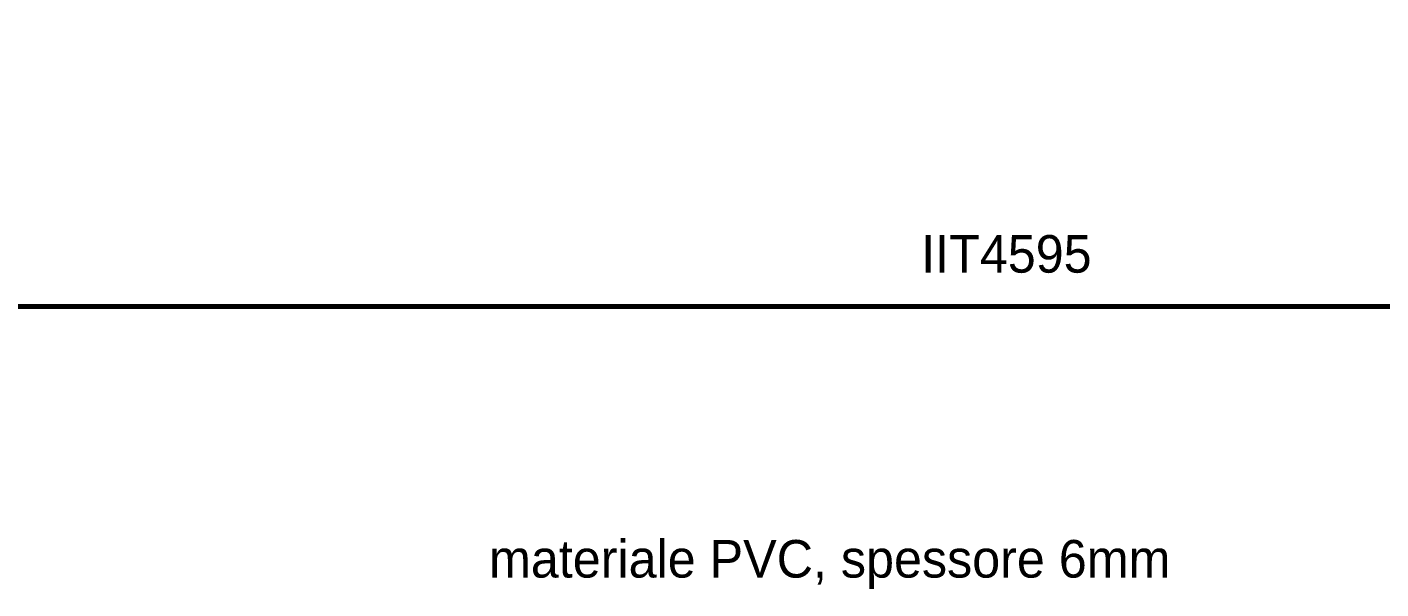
# Model space of a CAD drawing. Extents: x -8 to 251, y -10 to 232.
# Drawn here: x 38.7 to 110.8, y -10 to 19.9 of the extents above; entities that cross this region are included whole.
import ezdxf

# ---------------------------------------------------------------- set-up
doc = ezdxf.new("R2010")
doc.units = 0
doc.header["$MEASUREMENT"] = 0
doc.layers.get('0').update_dxf_attribs({"linetype": 'CONTINUOUS'})
doc.layers.get('Defpoints').update_dxf_attribs({"linetype": 'CONTINUOUS'})
doc.layers.add('BOARDOUTLINE', color=7, linetype='CONTINUOUS')
doc.dimstyles.new('Annotative', dxfattribs={"dimtxt": 0.18, "dimasz": 0.18, "dimexe": 0.18, "dimexo": 0.0625, "dimgap": 0.09, "dimtad": 0, "dimtih": 1, "dimtoh": 1, "dimzin": 0, "dimdsep": 46, "dimtxsty": 'Standard', "dimcen": 0.09, "dimadec": 0, "dimazin": 0, "dimtfac": 1, "dimtofl": 0, "dimtmove": 0, "dimatfit": 3, "dimfxl": 1, "dimtolj": 1, "dimtzin": 0, "dimarcsym": 0})

# ---------------------------------------------------------------- blocks, each defined once
blk = doc.blocks.new('*D53')
at = {"color": 0, "linetype": 'Continuous', "lineweight": -2}
for p, q in [((5, 5.625), (5, 69.2)), ((68.594, 69.238), (68.594, 65.6)), ((6.8, 67.4), (32.297, 67.4)), ((66.794, 67.4), (41.297, 67.4))]:
    blk.add_line(p, q, dxfattribs=at)
at = {"color": 0, "linetype": 'Continuous'}
for points in [[(6.8, 67.7), (6.8, 67.1), (5, 67.4)], [(66.794, 67.7), (66.794, 67.1), (68.594, 67.4)]]:
    blk.add_solid(points, dxfattribs=at)
at = {"layer": 'Defpoints', "color": 0, "linetype": 'Continuous'}
for p in [(68.594, 69.863), (5, 67.4), (5, 5)]:
    blk.add_point(p, dxfattribs=at)
at = {"color": 0, "linetype": 'Continuous', "insert": (36.797, 67.4), "char_height": 1.8, "attachment_point": 5}
blk.add_mtext('\\A1;63.59', dxfattribs=at)

msp = doc.modelspace()

# ---------------------------------------------------------------- linework, layer by layer
at = {"layer": 'BOARDOUTLINE', "const_width": 0.254}
msp.add_lwpolyline([(5, 5), (181.53, 5), (181.53, 145.5), (67.5, 145.5), (23.5, 145.5), (5, 145.5), (5, 5)], dxfattribs=at)

# ---------------------------------------------------------------- texts
at = {"linetype": 'Continuous'}
msp.add_text('IIT4595', height=2, dxfattribs=at).set_placement((86.3, 6.8))
at = {"linetype": 'Continuous', "insert": (63.3, -7.433), "char_height": 2, "attachment_point": 1}
msp.add_mtext_dynamic_manual_height_columns('materiale PVC, spessore 6mm', width=55.5, gutter_width=1, heights=[0], dxfattribs=at)

# ---------------------------------------------------------------- dimensions: what is measured, and where the dimension line sits
at = {"color": 1, "linetype": 'Continuous'}
dim = msp.add_linear_dim(base=(5, 67.4), p1=(68.594, 69.863), p2=(5, 5), dimstyle='Annotative', dxfattribs=at)
dim.commit()
dim.dimension.update_dxf_attribs({"geometry": '*D53', "text_midpoint": (36.797, 67.4)})

doc.saveas('drawing.dxf')
